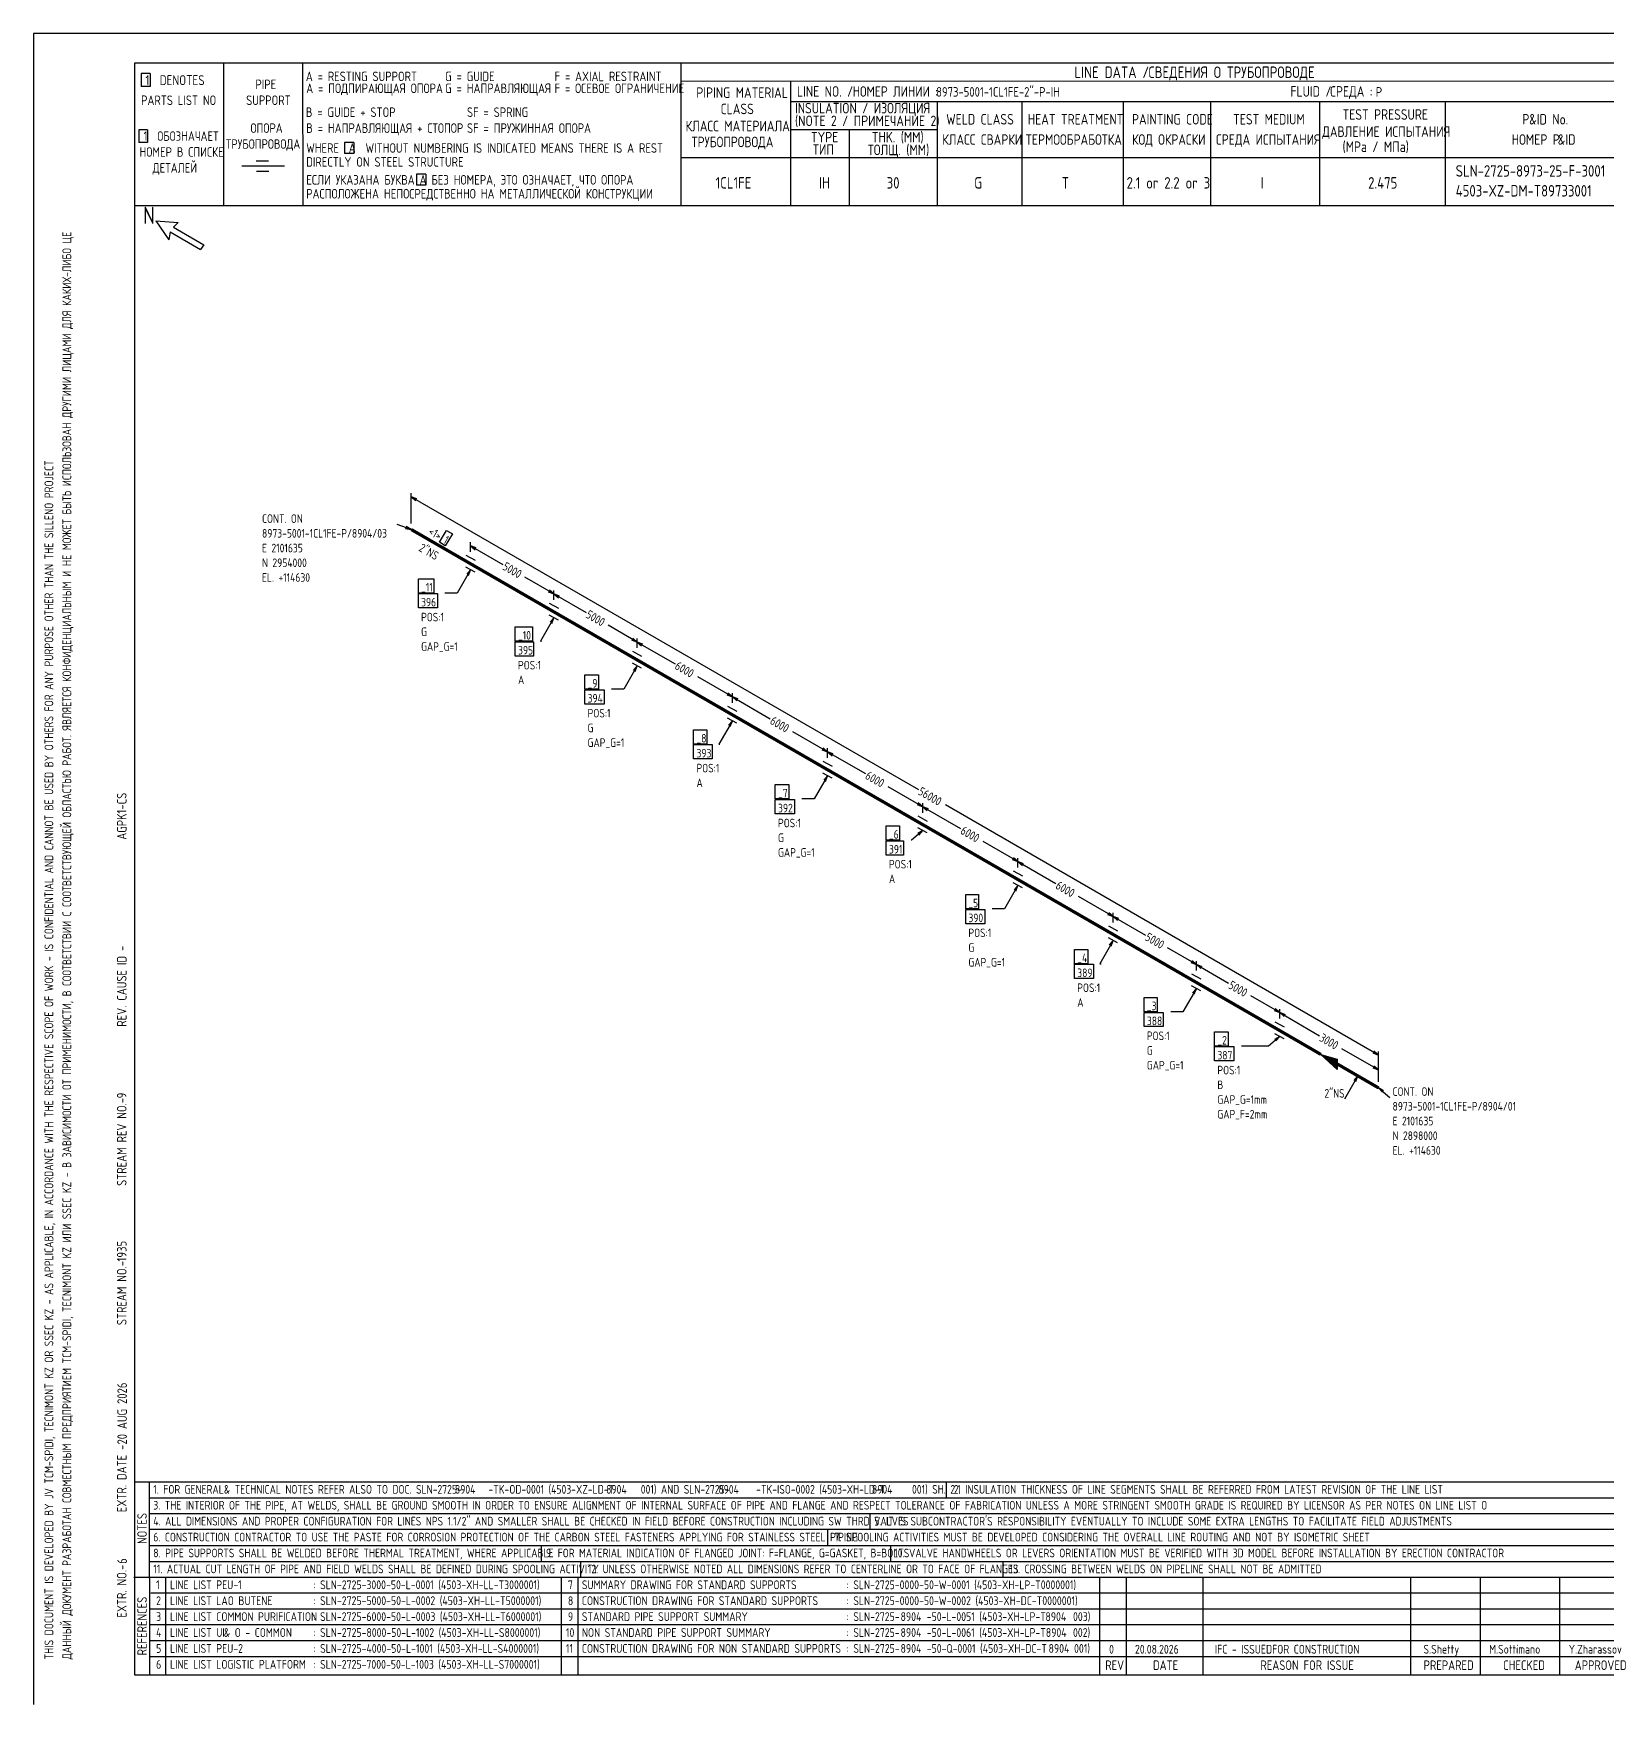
# Model space of a CAD drawing. Extents: x -1005 to 594, y -998 to 420.
# Drawn here: x 0 to 395.4, y 0 to 420 of the extents above; entities that cross this region are included whole.
import ezdxf

# ---------------------------------------------------------------- set-up
doc = ezdxf.new("R2010")
doc.units = 0
doc.styles.add('TTFN17', font='GOST type A')

msp = doc.modelspace()

# ---------------------------------------------------------------- linework, layer by layer
at = {"layer": 'GT_1', "flags": 128}
for points in [[(0, 420), (0, 0)], [(594, 420), (0, 420)], [(589.1, 412.5), (25.4, 412.5)], [(25.4, 412.5), (25.4, 7.5)], [(47.8, 412.5), (47.8, 376.7)], [(67.6, 412.5), (67.7, 376.7)], [(162.7, 412.5), (162.7, 376.7)], [(29.3, 409.9), (27.1, 409.9)], [(27.1, 409.9), (27.1, 406.7)], [(29.3, 409.9), (29.3, 406.7)], [(589.1, 408), (162.7, 407.9)], [(190.3, 407.8), (190.3, 376.7)], [(29.3, 406.7), (27.1, 406.7)], [(190.3, 402.9), (402.7, 402.9)], [(227.1, 402.9), (227.1, 376.7)], [(248.4, 402.9), (248.4, 376.8)], [(273.9, 402.9), (273.9, 376.7)], [(295.8, 402.9), (295.8, 376.7)], [(323.2, 402.9), (323.2, 376.7)], [(354.8, 402.9), (354.8, 376.8)], [(28.7, 395.8), (26.5, 395.8)], [(26.5, 395.8), (26.5, 392.6)], [(28.7, 395.8), (28.7, 392.6)], [(227.1, 395.8), (190.3, 395.8)], [(205, 395.8), (205, 376.7)], [(28.7, 392.6), (26.5, 392.6)], [(80.5, 392.6), (78.2, 392.6)], [(78.2, 392.6), (78.2, 389.8)], [(80.5, 392.6), (80.5, 389.8)], [(63.1, 386.6), (52.4, 386.6)], [(59.1, 387.9), (56, 387.9)], [(80.5, 389.8), (78.2, 389.8)], [(230.2, 388.7), (162.7, 388.7)], [(402.7, 388.7), (226.9, 388.7)], [(59.2, 385.3), (56.1, 385.3)], [(98.6, 384.6), (96.3, 384.6)], [(96.3, 384.6), (96.3, 381.9)], [(98.6, 384.6), (98.6, 381.9)], [(98.6, 381.9), (96.3, 381.9)], [(402.7, 376.7), (25.4, 376.7)], [(30.8, 372.9), (34, 368.1)], [(30.8, 372.9), (36.4, 372.5)], [(34.4, 370.1), (34, 368.1)], [(34.4, 370.1), (42, 365.7)], [(36.4, 372.5), (35.2, 371.3)], [(35.2, 371.3), (42.8, 366.9)], [(42.8, 366.9), (42, 365.7)], [(94.95, 296.825), (94.95, 304.475)], [(96.375, 303.05), (94.95, 303.575), (96.075, 302.6)], [(94.95, 303.575), (222.45, 230)], [(94.95, 295.325), (91.425, 296.6)], [(93.45, 295.55), (94.95, 295.325), (93.675, 296.075)], [(103.8, 295.1), (105.3, 294.275), (103.5, 291.2), (102.075, 292.1), (103.8, 295.1)], [(109.875, 289.7), (109.875, 292.1)], [(111.3, 290.675), (109.875, 291.2), (111, 290.225)], [(109.875, 291.2), (117.975, 286.55)], [(108.675, 288.875), (111, 287.6)], [(111, 284.6), (108.675, 285.875)], [(96.75, 282.95), (100.65, 282.95), (100.65, 279.35), (96.75, 279.35), (96.75, 282.95)], [(109.875, 285.2), (106.5, 279.35), (103.425, 279.35)], [(109.35, 283.775), (109.875, 285.2), (108.9, 284.075)], [(130.8, 279.125), (123.525, 283.325)], [(96.75, 279.2), (101.55, 279.2), (101.55, 275.6), (96.75, 275.6), (96.75, 279.2)], [(129.375, 279.65), (130.8, 279.125), (129.675, 280.1)], [(130.8, 277.625), (130.8, 280.025)], [(130.8, 277.625), (130.8, 280.025)], [(132.225, 278.6), (130.8, 279.125), (131.925, 278.15)], [(130.8, 279.125), (138.9, 274.475)], [(130.8, 273.125), (127.425, 267.275), (127.65, 267.275)], [(129.6, 276.8), (131.925, 275.525)], [(131.925, 272.525), (129.6, 273.8)], [(130.275, 271.7), (130.8, 273.125), (129.825, 272)], [(121.05, 270.875), (125.4, 270.875), (125.4, 267.275), (121.05, 267.275), (121.05, 270.875)], [(151.725, 267.05), (144.45, 271.25)], [(121.05, 267.125), (125.7, 267.125), (125.7, 263.525), (121.05, 263.525), (121.05, 267.125)], [(150.3, 267.575), (151.725, 267.05), (150.6, 268.025)], [(150.525, 264.725), (152.85, 263.45)], [(151.725, 265.55), (151.725, 267.95)], [(151.725, 265.55), (151.725, 267.95)], [(153.15, 266.525), (151.725, 267.05), (152.85, 266.075)], [(151.725, 267.05), (161.25, 261.575)], [(151.725, 261.05), (148.35, 255.2), (145.275, 255.2)], [(152.85, 260.45), (150.525, 261.725)], [(151.2, 259.625), (151.725, 261.05), (150.75, 259.925)], [(138.6, 258.8), (141.975, 258.8), (141.975, 255.2), (138.6, 255.2), (138.6, 258.8)], [(175.65, 253.25), (166.95, 258.275)], [(138.6, 255.05), (143.4, 255.05), (143.4, 251.45), (138.6, 251.45), (138.6, 255.05)], [(174.225, 253.775), (175.65, 253.25), (174.525, 254.225)], [(175.65, 251.75), (175.65, 254.15)], [(175.65, 251.75), (175.65, 254.15)], [(177.075, 252.725), (175.65, 253.25), (176.775, 252.275)], [(175.65, 253.25), (185.175, 247.775)], [(174.45, 250.925), (176.775, 249.65)], [(176.775, 246.65), (174.45, 247.925)], [(165.9, 245), (169.275, 245), (169.275, 241.4), (165.9, 241.4), (165.9, 245)], [(175.65, 247.25), (172.275, 241.4), (172.5, 241.4)], [(175.125, 245.825), (175.65, 247.25), (174.675, 246.125)], [(199.575, 239.45), (190.875, 244.475)], [(165.9, 241.25), (170.55, 241.25), (170.55, 237.65), (165.9, 237.65), (165.9, 241.25)], [(198.15, 239.975), (199.575, 239.45), (198.45, 240.425)], [(199.575, 237.95), (199.575, 240.35)], [(199.575, 237.95), (199.575, 240.35)], [(201, 238.925), (199.575, 239.45), (200.7, 238.475)], [(199.575, 239.45), (209.1, 233.975)], [(198.375, 237.125), (200.7, 235.85)], [(186.45, 231.2), (189.825, 231.2), (189.825, 227.6), (186.45, 227.6), (186.45, 231.2)], [(199.575, 233.45), (196.2, 227.6), (193.125, 227.6)], [(200.7, 232.85), (198.375, 234.125)], [(199.05, 232.025), (199.575, 233.45), (198.6, 232.325)], [(186.45, 227.45), (191.25, 227.45), (191.25, 223.85), (186.45, 223.85), (186.45, 227.45)], [(223.5, 225.65), (214.8, 230.675)], [(222.075, 226.175), (223.5, 225.65), (222.375, 226.625)], [(222.3, 223.325), (224.625, 222.05)], [(223.5, 224.15), (223.5, 226.55)], [(223.5, 224.15), (223.5, 226.55)], [(224.925, 225.125), (223.5, 225.65), (224.625, 224.675)], [(223.5, 225.65), (233.025, 220.175)], [(338.025, 163.25), (229.2, 226.1)], [(214.275, 220.85), (217.65, 220.85), (217.65, 217.25), (214.275, 217.25), (214.275, 220.85)], [(223.5, 219.65), (220.65, 217.25), (220.575, 217.25)], [(222.525, 218.525), (223.5, 219.65), (222.225, 218.9)], [(224.625, 219.05), (222.3, 220.325)], [(214.275, 217.1), (218.625, 217.1), (218.625, 213.5), (214.275, 213.5), (214.275, 217.1)], [(247.425, 211.85), (238.725, 216.875)], [(246, 212.375), (247.425, 211.85), (246.3, 212.825)], [(247.425, 210.35), (247.425, 212.75)], [(247.425, 210.35), (247.425, 212.75)], [(248.85, 211.325), (247.425, 211.85), (248.55, 210.875)], [(247.425, 211.85), (256.95, 206.375)], [(247.425, 205.85), (244.05, 200), (240.975, 200)], [(246.225, 209.525), (248.55, 208.25)], [(248.55, 205.25), (246.225, 206.525)], [(246.9, 204.425), (247.425, 205.85), (246.45, 204.725)], [(234.3, 203.6), (237.525, 203.6), (237.525, 200), (234.3, 200), (234.3, 203.6)], [(271.35, 198.05), (262.65, 203.075)], [(234.3, 199.85), (239.1, 199.85), (239.1, 196.25), (234.3, 196.25), (234.3, 199.85)], [(269.925, 198.575), (271.35, 198.05), (270.225, 199.025)], [(271.35, 196.55), (271.35, 198.95)], [(271.35, 196.55), (271.35, 198.95)], [(272.775, 197.525), (271.35, 198.05), (272.475, 197.075)], [(271.35, 198.05), (279.45, 193.4)], [(270.15, 195.725), (272.475, 194.45)], [(261.6, 189.8), (264.975, 189.8), (264.975, 186.2), (261.6, 186.2), (261.6, 189.8)], [(271.35, 192.05), (267.975, 186.2), (268.35, 186.2)], [(272.475, 191.45), (270.15, 192.725)], [(270.825, 190.625), (271.35, 192.05), (270.375, 190.925)], [(292.275, 185.975), (285, 190.175)], [(261.6, 186.05), (266.4, 186.05), (266.4, 182.45), (261.6, 182.45), (261.6, 186.05)], [(290.85, 186.5), (292.275, 185.975), (291.15, 186.95)], [(292.275, 184.475), (292.275, 186.875)], [(292.275, 184.475), (292.275, 186.875)], [(293.7, 185.45), (292.275, 185.975), (293.4, 185)], [(292.275, 185.975), (300.375, 181.325)], [(291.075, 183.65), (293.4, 182.375)], [(293.4, 179.375), (291.075, 180.65)], [(279.15, 177.725), (282.375, 177.725), (282.375, 174.125), (279.15, 174.125), (279.15, 177.725)], [(292.275, 179.975), (288.9, 174.125), (285.825, 174.125)], [(291.75, 178.55), (292.275, 179.975), (291.3, 178.85)], [(313.2, 173.9), (305.925, 178.1)], [(279.15, 173.975), (283.95, 173.975), (283.95, 170.375), (279.15, 170.375), (279.15, 173.975)], [(311.775, 174.425), (313.2, 173.9), (312.075, 174.875)], [(313.2, 172.4), (313.2, 174.8)], [(313.2, 172.4), (313.2, 174.8)], [(314.625, 173.375), (313.2, 173.9), (314.325, 172.925)], [(313.2, 173.9), (323.25, 168.05)], [(296.85, 169.1), (300.225, 169.1), (300.225, 165.5), (296.85, 165.5), (296.85, 169.1)], [(312, 171.575), (314.325, 170.3)], [(314.325, 167.3), (312, 168.575)], [(296.85, 165.35), (301.65, 165.35), (301.65, 161.75), (296.85, 161.75), (296.85, 165.35)], [(313.2, 167.9), (310.35, 165.5), (303.6, 165.5)], [(312.225, 166.775), (313.2, 167.9), (311.925, 167.15)], [(338.025, 159.5), (328.8, 164.825)], [(336.6, 163.775), (338.025, 163.25), (336.9, 164.225)], [(338.025, 156.5), (338.025, 164.15)], [(327.675, 161), (327.675, 159.65), (323.55, 163.4), (327.675, 162.2), (327.675, 159.8), (323.925, 163.175), (327.675, 162.125), (327.675, 160.025), (324.375, 162.95), (327.675, 161.9), (327.675, 160.175), (324.75, 162.65), (327.675, 161.75), (327.675, 160.325), (325.125, 162.5), (327.675, 161.6), (327.675, 160.475), (325.575, 162.2), (327.675, 161.45), (327.675, 160.7), (325.875, 162.05), (327.675, 161.225), (327.675, 160.85), (326.325, 161.75), (327.675, 161.075), (327.675, 161), (323.55, 163.4)], [(336.6, 160.025), (338.025, 159.5), (336.9, 160.475)], [(338.025, 156.5), (338.025, 160.4)], [(332.85, 158), (329.475, 152.15)], [(332.325, 156.575), (332.85, 158), (331.875, 156.875)], [(339.3, 154.25), (338.025, 155), (339, 153.875)], [(338.025, 155), (340.875, 152.6)], [(25.3, 56), (402.7, 56)], [(29.1, 56), (29.2, 7.5)], [(229.4, 56), (229.4, 52)], [(29.1, 52), (402.7, 52)], [(29.1, 48), (402.7, 48)], [(210.2, 48), (210.2, 44)], [(402.7, 44), (29.1, 44)], [(199.6, 44), (199.6, 40)], [(29.2, 40), (402.7, 40)], [(127.6, 40), (127.6, 36)], [(215.4, 40), (215.4, 36)], [(29.1, 36), (402.7, 36)], [(137.5, 36), (137.5, 32)], [(243.6, 36), (243.6, 32)], [(25.2, 32), (402.7, 32)], [(33.2, 32), (33.2, 7.6)], [(132.6, 32), (132.6, 7.6)], [(136.8, 32), (136.8, 7.6)], [(267.9, 32), (267.9, 7.5)], [(274.6, 32), (274.6, 7.5)], [(293.9, 32), (293.9, 7.5)], [(346.1, 32), (346.1, 7.5)], [(363.6, 32), (363.6, 7.5)], [(383.5, 32), (383.5, 7.5)], [(402.7, 28), (29.5, 28)], [(402.7, 24), (29.1, 24)], [(402.7, 20), (29.1, 20)], [(402.7, 16), (29.1, 16)], [(402.7, 12), (29.2, 12)], [(25.4, 7.5), (589.1, 7.5)], [(0, 0), (0, 0)]]:
    msp.add_lwpolyline(points, dxfattribs=at)
at = {"layer": 'GT_1', "const_width": 0.8, "flags": 128}
for points in [[(109.875, 286.7), (94.95, 295.325)], [(130.8, 274.625), (109.875, 286.7)], [(151.725, 262.55), (130.8, 274.625)], [(175.65, 248.75), (151.725, 262.55)], [(199.575, 234.95), (175.65, 248.75)], [(223.5, 221.15), (199.575, 234.95)], [(247.425, 207.35), (223.5, 221.15)], [(271.35, 193.55), (247.425, 207.35)], [(292.275, 181.475), (271.35, 193.55)], [(313.2, 169.4), (292.275, 181.475)], [(323.55, 163.4), (313.2, 169.4)], [(338.025, 155), (327.675, 161)]]:
    msp.add_lwpolyline(points, dxfattribs=at)

# ---------------------------------------------------------------- texts
at = {"layer": 'GT_1', "style": 'TTFN17'}
for s, height, p in [('LINE DATA /', 2.8875, (261.633, 408.8)), ('СВЕДЕНИЯ О ТРУБОПРОВОДЕ', 2.8875, (280.233, 408.8)), (' 1  DENOTES', 2.5025, (26.875, 407)), (' PIPE', 2.4062, (54.561, 406)), ('A = RESTING SUPPORT', 2.40625, (68.461, 408)), ('A = ПОДПИРАЮЩАЯ ОПОРА', 2.40625, (68.561, 405)), ('G = GUIDE', 2.4062, (103.461, 408)), ('G = НАПРАВЛЯЮЩАЯ', 2.40625, (103.461, 405)), ('F = AXIAL RESTRAINT', 2.40625, (130.961, 408)), ('F = ОСЕВОЕ ОГРАНИЧЕНИЕ', 2.40625, (130.961, 405)), ('PARTS LIST NO', 2.40625, (27.061, 402)), ('SUPPORT', 2.4062, (53.461, 402)), ('PIPING MATERIAL', 2.64687, (166.597, 403.8)), ('LINE NO. /', 2.6469, (191.897, 404.1)), ('НОМЕР ЛИНИИ :', 2.59875, (205.89, 404.1)), ('8973-5001-1CL1FE-2"-P-IH', 2.40625, (226.861, 404.1)), ('FLUID /', 2.6469, (315.897, 404.1)), ('СРЕДА :', 2.6469, (325.897, 404.1)), ('P', 2.406, (337.361, 404.1)), ('B = GUIDE + STOP', 2.40625, (68.461, 399)), ('SF = SPRING', 2.40625, (108.961, 399)), ('CLASS', 2.6469, (172.697, 399.7)), ('(NOTE 2 / ПРИМЕЧАНИЕ 2)', 2.64687, (191.397, 396.7)), ('INSULATION / ИЗОЛЯЦИЯ', 2.64687, (191.397, 399.9)), ('WELD CLASS', 2.6469, (229.397, 397.1)), ('HEAT TREATMENT', 2.64687, (249.897, 397.1)), ('PAINTING CODE', 2.64687, (276.097, 397.1)), ('TEST MEDIUM', 2.64687, (301.497, 397.1)), ('TEST PRESSURE', 2.64687, (328.997, 398.3)), ('P', 2.647, (374.197, 397.1)), ('&ID No.', 2.6469, (375.908, 397.1)), (' 1  ОБОЗНАЧАЕТ', 2.40625, (26.461, 393)), ('ОПОРА', 2.4062, (54.561, 395)), ('B = НАПРАВЛЯЮЩАЯ + СТОПОР', 2.40625, (68.561, 395)), ('SF = ПРУЖИННАЯ ОПОРА', 2.40625, (108.961, 395)), ('КЛАСС МАТЕРИАЛА', 2.64687, (163.897, 395.4)), ('TYPE', 2.6469, (195.397, 392.6)), ('THK. (MM)', 2.6469, (210.697, 392.6)), ('ДАВЛЕНИЕ ИСПЫТАНИЯ', 2.64687, (323.897, 394)), ('НОМЕР В СПИСКЕ', 2.40625, (26.661, 389)), ('ТРУБОПРОВОДА', 2.40625, (48.361, 391)), ('WHERE  A  WITHOUT NUMBERING IS INDICATED MEANS THERE IS A REST', 2.40625, (68.561, 390)), ('ТРУБОПРОВОДА', 2.64687, (165.397, 391.4)), ('ТИП', 2.6469, (195.897, 389.5)), ('ТОЛЩ. (ММ)', 2.6469, (209.697, 389.4)), ('КЛАСС СВАРКИ', 2.64687, (228.397, 392)), ('ТЕРМООБРАБОТКА', 2.64687, (249.397, 392)), ('КОД ОКРАСКИ', 2.64687, (276.097, 392)), ('СРЕДА ИСПЫТАНИЯ', 2.64687, (297.197, 392)), ('(MPa / МПа)', 2.64687, (328.997, 390.2)), ('НОМЕР P', 2.6469, (371.497, 392)), ('&ID', 2.6469, (383.097, 392)), ('ДЕТАЛЕЙ', 2.4062, (29.961, 385)), ('DIRECTLY ON STEEL STRUCTURE', 2.40625, (68.561, 386.5)), ('SLN-2725-8973-25-F-3001', 2.8875, (357.433, 384)), ('ЕСЛИ УКАЗАНА БУКВА A БЕЗ НОМЕРА, ЭТО ОЗНАЧАЕТ, ЧТО ОПОРА', 2.40625, (68.561, 382)), ('1CL1FE', 2.8875, (171.433, 381)), ('IH', 2.8875, (197.433, 381)), ('30', 2.8875, (214.433, 381)), ('G', 2.888, (236.433, 381)), ('T', 2.888, (258.433, 381)), ('2.1 or 2.2 or 3', 2.8875, (274.733, 381)), ('I', 2.888, (308.433, 381)), ('2.475', 2.8875, (335.433, 381)), ('РАСПОЛОЖЕНА НЕПОСРЕДСТВЕННО НА МЕТАЛЛИЧЕСКОЙ КОНСТРУКЦИИ', 2.40625, (68.561, 378.5)), ('4503-XZ-DM-T89733001', 2.8875, (357.433, 379)), ('N', 4.331, (27.55, 372.1)), ('CONT. ON', 2.1656, (57.453, 296.975)), ('8973-5001-1CL1FE-P/8904/03', 2.16562, (57.453, 293.278)), ('E 2101635', 2.1656, (57.453, 289.58)), ('N 2954000', 2.1656, (57.453, 285.883)), ('EL. +114630', 2.16562, (57.453, 282.185)), ('_11', 2.1656, (97.425, 279.725)), ('396', 2.1656, (97.425, 275.975)), ('POS:1', 2.1656, (97.425, 272.225)), ('G', 2.166, (97.425, 268.528)), ('_10', 2.1656, (121.783, 267.65)), ('GAP_G=1', 2.1656, (97.425, 264.83)), ('395', 2.1656, (121.783, 263.9)), ('POS:1', 2.1656, (121.783, 260.15)), ('A', 2.166, (121.783, 256.453)), ('_9', 2.1656, (139.275, 255.575)), ('394', 2.1656, (139.275, 251.825)), ('POS:1', 2.1656, (139.275, 248.075)), ('G', 2.166, (139.275, 244.378)), ('_8', 2.1656, (166.633, 241.775)), ('GAP_G=1', 2.1656, (139.275, 240.68)), ('393', 2.1656, (166.633, 238.025)), ('POS:1', 2.1656, (166.633, 234.275)), ('A', 2.166, (166.633, 230.578)), ('_7', 2.1656, (187.125, 227.975)), ('392', 2.1656, (187.125, 224.225)), ('POS:1', 2.1656, (187.125, 220.475)), ('G', 2.166, (187.125, 216.778)), ('_6', 2.1656, (215.008, 217.625)), ('GAP_G=1', 2.1656, (187.125, 213.08)), ('391', 2.1656, (215.008, 213.875)), ('POS:1', 2.1656, (215.008, 210.125)), ('A', 2.166, (215.008, 206.428)), ('_5', 2.1656, (234.975, 200.375)), ('390', 2.1656, (234.975, 196.625)), ('POS:1', 2.1656, (234.975, 192.875)), ('G', 2.166, (234.975, 189.178)), ('GAP_G=1', 2.1656, (234.975, 185.48)), ('_4', 2.1656, (262.333, 186.575)), ('389', 2.1656, (262.333, 182.825)), ('POS:1', 2.1656, (262.333, 179.075)), ('A', 2.166, (262.333, 175.378)), ('_3', 2.1656, (279.825, 174.5)), ('388', 2.1656, (279.825, 170.75)), ('POS:1', 2.1656, (279.825, 167)), ('_2', 2.1656, (297.541, 165.875)), ('G', 2.166, (279.825, 163.303)), ('387', 2.1656, (297.541, 162.125)), ('GAP_G=1', 2.1656, (279.825, 159.605)), ('POS:1', 2.1656, (297.541, 158.375)), ('B', 2.166, (297.541, 154.678)), ('GAP_G=1mm', 2.1656, (297.541, 150.98)), ('2"NS', 2.1656, (324.447, 152.525)), ('CONT. ON', 2.1656, (341.575, 152.975)), ('8973-5001-1CL1FE-P/8904/01', 2.16562, (341.575, 149.278)), ('GAP_F=2mm', 2.1656, (297.541, 147.283)), ('E 2101635', 2.1656, (341.575, 145.58)), ('N 2898000', 2.1656, (341.575, 141.883)), ('EL. +114630', 2.16562, (341.575, 138.185)), ('1. FOR GENERAL', 2.18487, (30.128, 53)), ('& TECHNICAL NOTES REFER ALSO TO DOC. SLN-2725-      -TK-OD-0001 (4503-XZ-LD-T      001) AND SLN-2725-      -TK-ISO-0002 (4503-XH-LD-T      001) SH. 2.1', 2.18487, (47.868, 53)), ('8904', 2.1849, (105.928, 53)), ('8904', 2.1849, (143.928, 53)), ('8904', 2.1849, (172.128, 53)), ('8904', 2.1849, (210.728, 53)), ('2. INSULATION THICKNESS OF LINE SEGMENTS SHALL BE REFERRED FROM LATEST REVISION OF THE LINE LIST', 2.18487, (231.328, 53)), ('3. THE INTERIOR OF THE PIPE, AT WELDS, SHALL BE GROUND SMOOTH IN ORDER TO ENSURE ALIGNMENT OF INTERNAL SURFACE OF PIPE AND FLANGE AND RESPECT TOLERANCE OF FABRICATION UNLESS A MORE STRINGENT SMOOTH GRADE IS REQUIRED BY LICENSOR AS PER NOTES ON LINE LIST O', 2.18487, (30.128, 49)), ('4. ALL DIMENSIONS AND PROPER CONFIGURATION FOR LINES NPS 1.1/2" AND SMALLER SHALL BE CHECKED IN FIELD BEFORE CONSTRUCTION INCLUDING SW THRD VALVES', 2.18487, (30.128, 45)), ("5. IT IS SUBCONTRACTOR'S RESPONSIBILITY EVENTUALLY TO INCLUDE SOME EXTRA LENGTHS TO FACILITATE FIELD ADJUSTMENTS", 2.18487, (211.328, 45)), ('6. CONSTRUCTION CONTRACTOR TO USE THE PASTE FOR CORROSION PROTECTION OF THE CARBON STEEL FASTENERS APPLYING FOR STAINLESS STEEL PIPING', 2.18487, (30.128, 41)), ('7. SPOOLING ACTIVITIES MUST BE DEVELOPED CONSIDERING THE OVERALL LINE ROUTING AND NOT BY ISOMETRIC SHEET', 2.18487, (201.328, 41)), ('8. PIPE SUPPORTS SHALL BE WELDED BEFORE THERMAL TREATMENT, WHERE APPLICABLE', 2.18487, (30.128, 37)), ('9. FOR MATERIAL INDICATION OF FLANGED JOINT: F=FLANGE, G=GASKET, B=BOLTS', 2.18487, (128.828, 37)), ('10. VALVE HANDWHEELS OR LEVERS ORIENTATION MUST BE VERIFIED WITH 3D MODEL BEFORE INSTALLATION BY ERECTION CONTRACTOR', 2.18487, (216.328, 37)), ('11. ACTUAL CUT LENGTH OF PIPE AND FIELD WELDS SHALL BE DEFINED DURING SPOOLING ACTIVITY', 2.18487, (30.128, 33)), ('12. UNLESS OTHERWISE NOTED ALL DIMENSIONS REFER TO CENTERLINE OR TO FACE OF FLANGES', 2.18487, (139.328, 33)), ('13. CROSSING BETWEEN WELDS ON PIPELINE SHALL NOT BE ADMITTED', 2.18487, (245.328, 33)), ('1', 2.214, (30.832, 29)), ('LINE LIST PEU-1', 2.21375, (34.332, 29)), (': SLN-2725-3000-50-L-0001 (4503-XH-LL-T3000001)', 2.21375, (70.332, 29)), ('7', 2.214, (134.332, 29)), ('SUMMARY DRAWING FOR STANDARD SUPPORTS', 2.21375, (137.832, 29)), (': SLN-2725-0000-50-W-0001 (4503-XH-LP-T0000001)', 2.21375, (204.332, 29)), ('2', 2.214, (30.832, 25)), ('LINE LIST LAO BUTENE', 2.21375, (34.332, 25)), (': SLN-2725-5000-50-L-0002 (4503-XH-LL-T5000001)', 2.21375, (70.332, 25)), ('8', 2.214, (134.332, 25)), ('CONSTRUCTION DRAWING FOR STANDARD SUPPORTS', 2.21375, (137.832, 25)), (': SLN-2725-0000-50-W-0002 (4503-XH-DC-T0000001)', 2.21375, (204.332, 25)), ('3', 2.214, (30.832, 21)), ('LINE LIST COMMON PURIFICATION', 2.21375, (34.332, 21)), (': SLN-2725-6000-50-L-0003 (4503-XH-LL-T6000001)', 2.21375, (70.332, 21)), ('9', 2.214, (134.332, 21)), ('STANDARD PIPE SUPPORT SUMMARY', 2.21375, (137.832, 21)), (': SLN-2725-      -50-L-0051 (4503-XH-LP-T      003)', 2.21375, (204.332, 21)), ('8904', 2.2138, (217.932, 21)), ('8904', 2.2138, (254.332, 21)), ('4', 2.214, (30.832, 17)), ('LINE LIST UI', 2.21375, (34.332, 17)), ('& O - COMMON', 2.21375, (47.849, 17)), (': SLN-2725-8000-50-L-1002 (4503-XH-LL-S8000001)', 2.21375, (70.332, 17)), ('10', 2.2138, (133.832, 17)), ('NON STANDARD PIPE SUPPORT SUMMARY', 2.21375, (137.832, 17)), (': SLN-2725-      -50-L-0061 (4503-XH-LP-T      002)', 2.21375, (204.332, 17)), ('8904', 2.2138, (217.932, 17)), ('8904', 2.2138, (254.432, 17)), ('5', 2.214, (30.832, 13)), ('LINE LIST PEU-2', 2.21375, (34.332, 13)), (': SLN-2725-4000-50-L-1001 (4503-XH-LL-S4000001)', 2.21375, (70.332, 13)), ('11', 2.2138, (133.832, 13)), ('CONSTRUCTION DRAWING FOR NON STANDARD SUPPORTS', 2.21375, (137.832, 13)), (': SLN-2725-      -50-Q-0001 (4503-XH-DC-T      001)', 2.21375, (204.332, 13)), ('8904', 2.2138, (217.932, 13)), ('8904', 2.2138, (255.132, 13)), ('0', 2.214, (270.332, 12.8)), ('20.08.2026', 2.2138, (276.832, 12.8)), ('IFC - ISSUEDFOR CONSTRUCTION', 2.21375, (296.932, 12.8)), ('S.Shetty', 2.2138, (349.332, 12.8)), ('M.Sottimano', 2.21375, (365.832, 12.8)), ('Y.Zharassov', 2.21375, (385.832, 12.8)), ('6', 2.214, (30.832, 9)), ('LINE LIST LOGISTIC PLATFORM', 2.21375, (34.332, 9)), (': SLN-2725-7000-50-L-1003 (4503-XH-LL-S7000001)', 2.21375, (70.332, 9)), ('REV', 2.4062, (269.361, 8.7)), ('DATE', 2.4062, (281.361, 8.7)), ('REASON FOR ISSUE', 2.40625, (308.361, 8.7)), ('PREPARED', 2.4062, (349.361, 8.7)), ('CHECKED', 2.4062, (369.361, 8.7)), ('APPROVED', 2.4062, (387.361, 8.7))]:
    msp.add_text(s, height=height, dxfattribs=at).set_placement(p)
for s, height, rotation, p in [('ДАННЫЙ ДОКУМЕНТ РАЗРАБОТАН СОВМЕСТНЫМ ПРЕДПРИЯТИЕМ TCM-SPIDI, TECNIMONT KZ ИЛИ SSEC KZ - В ЗАВИСИМОСТИ ОТ ПРИМЕНИМОСТИ, В СООТВЕТСТВИИ С СООТВЕТСТВУЮЩЕЙ ОБЛАСТЬЮ РАБОТ. ЯВЛЯЕТСЯ КОНФИДЕНЦИАЛЬНЫМ И НЕ МОЖЕТ БЫТЬ ИСПОЛЬЗОВАН ДРУГИМИ ЛИЦАМИ ДЛЯ КАКИХ-ЛИБО ЦЕ', 2.21375, 90, (9.5, 11.332)), ('THIS DOCUMENT IS DEVELOPED BY JV TCM-SPIDI, TECNIMONT KZ OR SSEC KZ - AS APPLICABLE, IN ACCORDANCE WITH THE RESPECTIVE SCOPE OF WORK - IS CONFIDENTIAL AND CANNOT BE USED BY OTHERS FOR ANY PURPOSE OTHER THAN THE SILLENO PROJECT', 2.21375, 90, (5, 11.332)), ('<1>', 2.1656, -30, (99.043, 294.198)), ('2"NS', 2.1656, -30, (96.659, 290.068)), ('1', 2.166, -30, (102.818, 292.018)), ('5000', 2.1656, -30, (117.698, 285.387)), ('5000', 2.1656, -30, (138.623, 273.312)), ('6000', 2.1656, -30, (160.981, 260.413)), ('6000', 2.1656, -30, (184.906, 246.613)), ('6000', 2.1656, -30, (208.831, 232.813)), ('AGPK1-CS', 2.4062, 90, (23.4, 217.361)), ('56000', 2.1656, -30, (222.135, 228.853)), ('6000', 2.1656, -30, (232.756, 219.013)), ('6000', 2.1656, -30, (256.681, 205.213)), ('5000', 2.1656, -30, (279.173, 192.237)), ('REV. CAUSE ID -', 2.40625, 90, (23.4, 170.361)), ('5000', 2.1656, -30, (300.098, 180.162)), ('3000', 2.1656, -30, (322.973, 166.925)), ('STREAM REV NO.-', 2.40625, 90, (23.4, 130.361)), ('9', 2.406, 90, (23.4, 152.361)), ('1935', 2.4062, 90, (23.4, 111.361)), ('STREAM NO.-', 2.40625, 90, (23.4, 95.361)), ('20 AUG 2026', 2.40625, 90, (23.5, 65.361)), ('EXTR. DATE -', 2.40625, 90, (23.4, 48.361)), ('NOTES', 2.4062, 90, (28.5, 40.361)), ('EXTR. NO.-', 2.4062, 90, (23.4, 21.861)), ('6', 2.406, 90, (23.5, 35.361)), ('REFERENCES', 2.4062, 90, (28.5, 12.361))]:
    msp.add_text(s, height=height, rotation=rotation, dxfattribs=at).set_placement(p)

doc.saveas('drawing.dxf')
